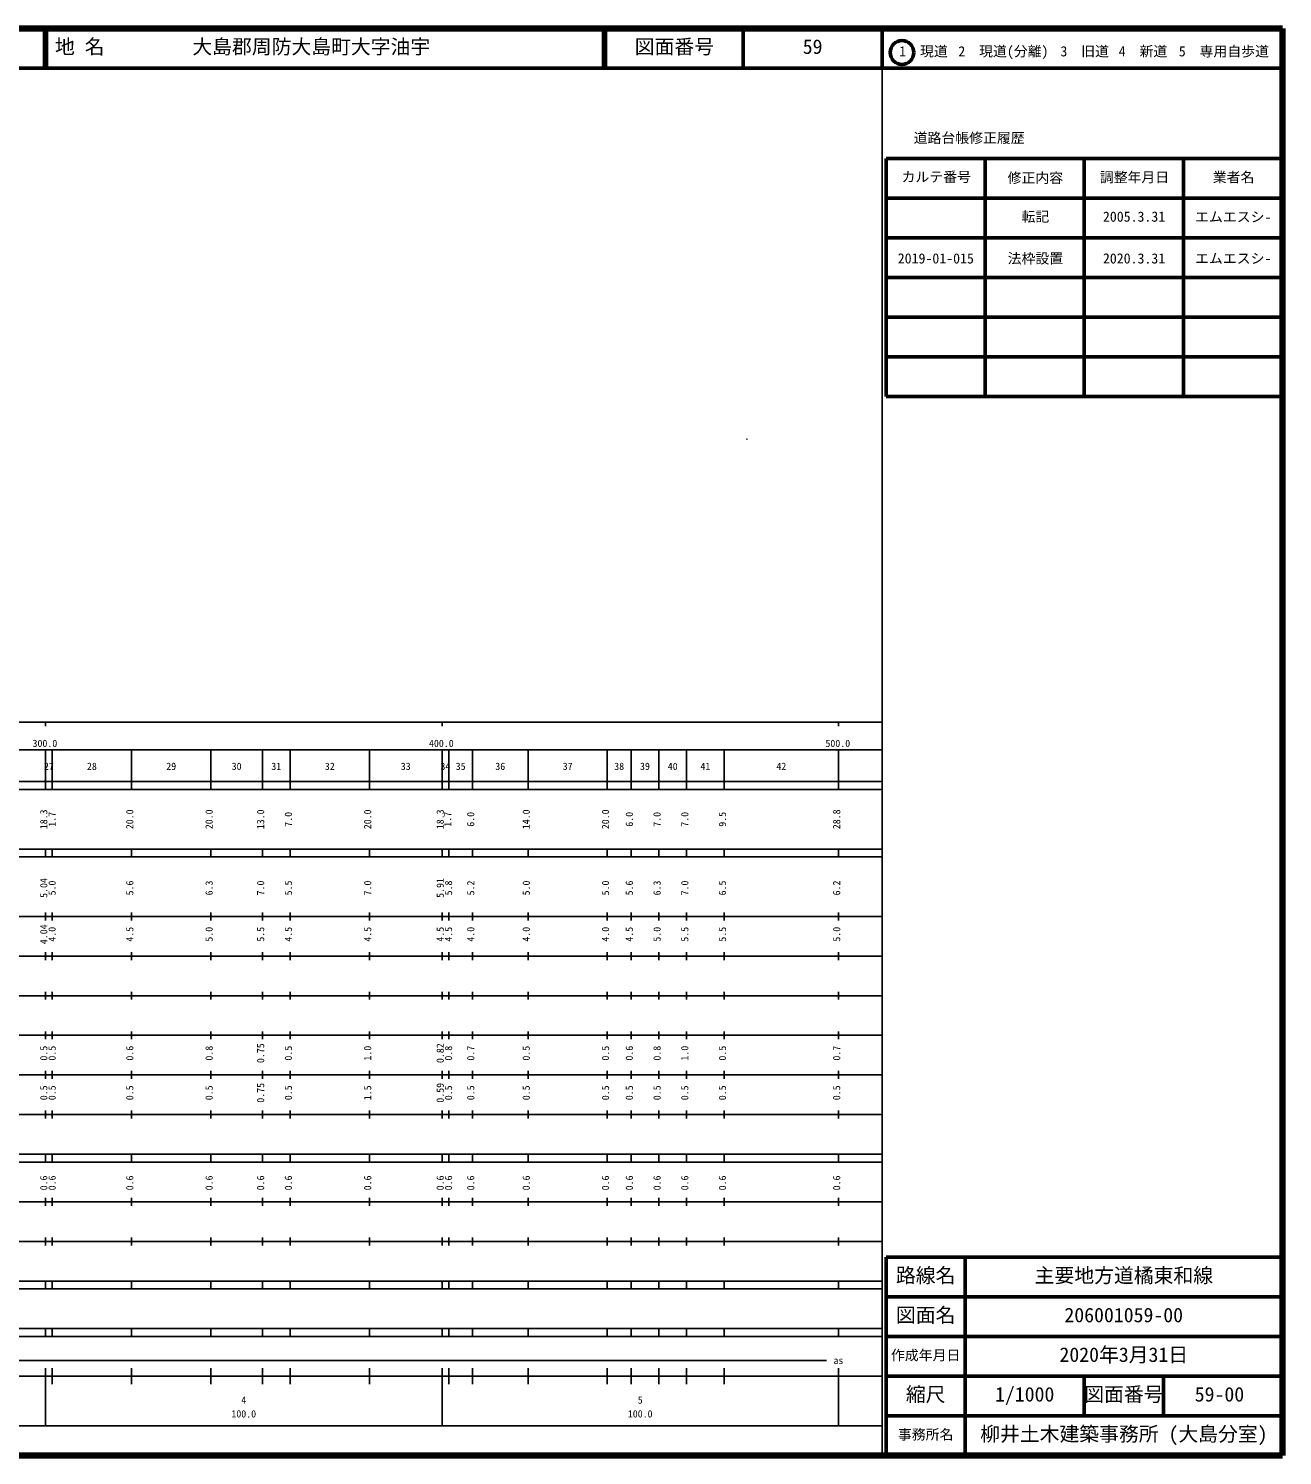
# Model space of a CAD drawing. Units: millimetres on the paper. Extents: x 40 to 680, y 20 to 380.
# Drawn here: x 363.7 to 680, y 20 to 380 of the extents above; entities that cross this region are included whole.
import ezdxf
from ezdxf.enums import TextEntityAlignment as Align

# ---------------------------------------------------------------- set-up
doc = ezdxf.new("R2010")
doc.units = ezdxf.units.MM
for name, color, linetype, lineweight in [('M-OTRS', 6, 'Continuous', 25), ('M-TTL', 2, 'Continuous', 140), ('M-TTL-BAND', 7, 'Continuous', 25), ('M-TTL-FRAM', 2, 'Continuous', 50), ('M-TTL-LINE', 7, 'Continuous', 50)]:
    doc.layers.add(name, color=color, linetype=linetype, lineweight=lineweight)
doc.layers.add('M-TTL-TXT', color=7, linetype='Continuous')
doc.styles.add('ＭＳ ゴシック', font='')
doc.styles.get('ＭＳ ゴシック').set_extended_font_data('MS Gothic')

msp = doc.modelspace()

# ---------------------------------------------------------------- linework, layer by layer
at = {"layer": 'M-OTRS'}
for radius in [0.0313, 0.025, 0.0188, 0.0125, 0.0063]:
    msp.add_circle((544.926, 276.414), radius, dxfattribs=at)
at = {"layer": 'M-TTL'}
for p, q in [((680, 380), (40, 380)), ((680, 20), (680, 380)), ((40, 20), (680, 20))]:
    msp.add_line(p, q, dxfattribs=at)
at = {"layer": 'M-TTL-BAND'}
for p, q in [((579, 20), (579, 370)), ((40, 205), (579, 205)), ((368, 205), (368, 204)), ((468, 205), (468, 204)), ((568, 205), (568, 204)), ((68, 198), (579, 198)), ((368, 188), (368, 198)), ((369.7, 188), (369.7, 198)), ((389.7, 188), (389.7, 198)), ((409.7, 188), (409.7, 198)), ((422.7, 188), (422.7, 198)), ((429.7, 188), (429.7, 198)), ((449.7, 188), (449.7, 198)), ((468, 188), (468, 198)), ((469.7, 188), (469.7, 198)), ((475.7, 188), (475.7, 198)), ((489.7, 188), (489.7, 198)), ((509.7, 188), (509.7, 198)), ((515.7, 188), (515.7, 198)), ((522.7, 188), (522.7, 198)), ((529.7, 188), (529.7, 198)), ((539.2, 188), (539.2, 198)), ((568, 188), (568, 198)), ((40, 190), (579, 190)), ((40, 188), (579, 188)), ((40, 173), (579, 173)), ((368, 171), (368, 173)), ((369.7, 171), (369.7, 173)), ((389.7, 171), (389.7, 173)), ((409.7, 171), (409.7, 173)), ((422.7, 171), (422.7, 173)), ((429.7, 171), (429.7, 173)), ((449.7, 171), (449.7, 173)), ((468, 171), (468, 173)), ((469.7, 171), (469.7, 173)), ((475.7, 171), (475.7, 173)), ((489.7, 171), (489.7, 173)), ((509.7, 171), (509.7, 173)), ((515.7, 171), (515.7, 173)), ((522.7, 171), (522.7, 173)), ((529.7, 171), (529.7, 173)), ((539.2, 171), (539.2, 173)), ((568, 171), (568, 173)), ((40, 171), (579, 171)), ((40, 156), (579, 156)), ((368, 155), (368, 157)), ((369.7, 155), (369.7, 157)), ((389.7, 155), (389.7, 157)), ((409.7, 155), (409.7, 157)), ((422.7, 155), (422.7, 157)), ((429.7, 155), (429.7, 157)), ((449.7, 155), (449.7, 157)), ((468, 155), (468, 157)), ((469.7, 155), (469.7, 157)), ((475.7, 155), (475.7, 157)), ((489.7, 155), (489.7, 157)), ((509.7, 155), (509.7, 157)), ((515.7, 155), (515.7, 157)), ((522.7, 155), (522.7, 157)), ((529.7, 155), (529.7, 157)), ((539.2, 155), (539.2, 157)), ((568, 155), (568, 157)), ((46, 146), (579, 146)), ((368, 145), (368, 147)), ((369.7, 145), (369.7, 147)), ((389.7, 145), (389.7, 147)), ((409.7, 145), (409.7, 147)), ((422.7, 145), (422.7, 147)), ((429.7, 145), (429.7, 147)), ((449.7, 145), (449.7, 147)), ((468, 145), (468, 147)), ((469.7, 145), (469.7, 147)), ((475.7, 145), (475.7, 147)), ((489.7, 145), (489.7, 147)), ((509.7, 145), (509.7, 147)), ((515.7, 145), (515.7, 147)), ((522.7, 145), (522.7, 147)), ((529.7, 145), (529.7, 147)), ((539.2, 145), (539.2, 147)), ((568, 145), (568, 147)), ((368, 135), (368, 137)), ((369.7, 135), (369.7, 137)), ((389.7, 135), (389.7, 137)), ((409.7, 135), (409.7, 137)), ((422.7, 135), (422.7, 137)), ((429.7, 135), (429.7, 137)), ((449.7, 135), (449.7, 137)), ((468, 135), (468, 137)), ((469.7, 135), (469.7, 137)), ((475.7, 135), (475.7, 137)), ((489.7, 135), (489.7, 137)), ((509.7, 135), (509.7, 137)), ((515.7, 135), (515.7, 137)), ((522.7, 135), (522.7, 137)), ((529.7, 135), (529.7, 137)), ((539.2, 135), (539.2, 137)), ((568, 135), (568, 137)), ((52, 136), (579, 136)), ((46, 126), (579, 126)), ((368, 125), (368, 127)), ((369.7, 125), (369.7, 127)), ((389.7, 125), (389.7, 127)), ((409.7, 125), (409.7, 127)), ((422.7, 125), (422.7, 127)), ((429.7, 125), (429.7, 127)), ((449.7, 125), (449.7, 127)), ((468, 125), (468, 127)), ((469.7, 125), (469.7, 127)), ((475.7, 125), (475.7, 127)), ((489.7, 125), (489.7, 127)), ((509.7, 125), (509.7, 127)), ((515.7, 125), (515.7, 127)), ((522.7, 125), (522.7, 127)), ((529.7, 125), (529.7, 127)), ((539.2, 125), (539.2, 127)), ((568, 125), (568, 127)), ((52, 116), (579, 116)), ((368, 115), (368, 117)), ((369.7, 115), (369.7, 117)), ((389.7, 115), (389.7, 117)), ((409.7, 115), (409.7, 117)), ((422.7, 115), (422.7, 117)), ((429.7, 115), (429.7, 117)), ((449.7, 115), (449.7, 117)), ((468, 115), (468, 117)), ((469.7, 115), (469.7, 117)), ((475.7, 115), (475.7, 117)), ((489.7, 115), (489.7, 117)), ((509.7, 115), (509.7, 117)), ((515.7, 115), (515.7, 117)), ((522.7, 115), (522.7, 117)), ((529.7, 115), (529.7, 117)), ((539.2, 115), (539.2, 117)), ((568, 115), (568, 117)), ((46, 106), (579, 106)), ((368, 105), (368, 107)), ((369.7, 105), (369.7, 107)), ((389.7, 105), (389.7, 107)), ((409.7, 105), (409.7, 107)), ((422.7, 105), (422.7, 107)), ((429.7, 105), (429.7, 107)), ((449.7, 105), (449.7, 107)), ((468, 105), (468, 107)), ((469.7, 105), (469.7, 107)), ((475.7, 105), (475.7, 107)), ((489.7, 105), (489.7, 107)), ((509.7, 105), (509.7, 107)), ((515.7, 105), (515.7, 107)), ((522.7, 105), (522.7, 107)), ((529.7, 105), (529.7, 107)), ((539.2, 105), (539.2, 107)), ((568, 105), (568, 107)), ((40, 96), (579, 96)), ((40, 94), (579, 94)), ((368, 94), (368, 96)), ((369.7, 94), (369.7, 96)), ((389.7, 94), (389.7, 96)), ((409.7, 94), (409.7, 96)), ((422.7, 94), (422.7, 96)), ((429.7, 94), (429.7, 96)), ((449.7, 94), (449.7, 96)), ((468, 94), (468, 96)), ((469.7, 94), (469.7, 96)), ((475.7, 94), (475.7, 96)), ((489.7, 94), (489.7, 96)), ((509.7, 94), (509.7, 96)), ((515.7, 94), (515.7, 96)), ((522.7, 94), (522.7, 96)), ((529.7, 94), (529.7, 96)), ((539.2, 94), (539.2, 96)), ((568, 94), (568, 96)), ((49, 84), (579, 84)), ((368, 83), (368, 85)), ((369.7, 83), (369.7, 85)), ((389.7, 83), (389.7, 85)), ((409.7, 83), (409.7, 85)), ((422.7, 83), (422.7, 85)), ((429.7, 83), (429.7, 85)), ((449.7, 83), (449.7, 85)), ((468, 83), (468, 85)), ((469.7, 83), (469.7, 85)), ((475.7, 83), (475.7, 85)), ((489.7, 83), (489.7, 85)), ((509.7, 83), (509.7, 85)), ((515.7, 83), (515.7, 85)), ((522.7, 83), (522.7, 85)), ((529.7, 83), (529.7, 85)), ((539.2, 83), (539.2, 85)), ((568, 83), (568, 85)), ((40, 74), (579, 74)), ((368, 73), (368, 75)), ((369.7, 73), (369.7, 75)), ((389.7, 73), (389.7, 75)), ((409.7, 73), (409.7, 75)), ((422.7, 73), (422.7, 75)), ((429.7, 73), (429.7, 75)), ((449.7, 73), (449.7, 75)), ((468, 73), (468, 75)), ((469.7, 73), (469.7, 75)), ((475.7, 73), (475.7, 75)), ((489.7, 73), (489.7, 75)), ((509.7, 73), (509.7, 75)), ((515.7, 73), (515.7, 75)), ((522.7, 73), (522.7, 75)), ((529.7, 73), (529.7, 75)), ((539.2, 73), (539.2, 75)), ((568, 73), (568, 75)), ((40, 64), (579, 64)), ((40, 62), (579, 62)), ((368, 62), (368, 64)), ((369.7, 62), (369.7, 64)), ((389.7, 62), (389.7, 64)), ((409.7, 62), (409.7, 64)), ((422.7, 62), (422.7, 64)), ((429.7, 62), (429.7, 64)), ((449.7, 62), (449.7, 64)), ((468, 62), (468, 64)), ((469.7, 62), (469.7, 64)), ((475.7, 62), (475.7, 64)), ((489.7, 62), (489.7, 64)), ((509.7, 62), (509.7, 64)), ((515.7, 62), (515.7, 64)), ((522.7, 62), (522.7, 64)), ((529.7, 62), (529.7, 64)), ((539.2, 62), (539.2, 64)), ((568, 62), (568, 64)), ((40, 52), (579, 52)), ((368, 50), (368, 52)), ((369.7, 50), (369.7, 52)), ((389.7, 50), (389.7, 52)), ((409.7, 50), (409.7, 52)), ((422.7, 50), (422.7, 52)), ((429.7, 50), (429.7, 52)), ((449.7, 50), (449.7, 52)), ((468, 50), (468, 52)), ((469.7, 50), (469.7, 52)), ((475.7, 50), (475.7, 52)), ((489.7, 50), (489.7, 52)), ((509.7, 50), (509.7, 52)), ((515.7, 50), (515.7, 52)), ((522.7, 50), (522.7, 52)), ((529.7, 50), (529.7, 52)), ((539.2, 50), (539.2, 52)), ((568, 50), (568, 52)), ((40, 50), (579, 50)), ((71, 44), (565, 44)), ((40, 40), (579, 40)), ((368, 27.5), (368, 42)), ((369.7, 38), (369.7, 42)), ((389.7, 38), (389.7, 42)), ((409.7, 38), (409.7, 42)), ((422.7, 38), (422.7, 42)), ((429.7, 38), (429.7, 42)), ((449.7, 38), (449.7, 42)), ((468, 27.5), (468, 42)), ((469.7, 38), (469.7, 42)), ((475.7, 38), (475.7, 42)), ((489.7, 38), (489.7, 42)), ((509.7, 38), (509.7, 42)), ((515.7, 38), (515.7, 42)), ((522.7, 38), (522.7, 42)), ((529.7, 38), (529.7, 42)), ((539.2, 38), (539.2, 42)), ((568, 27.5), (568, 42)), ((68, 27.5), (579, 27.5))]:
    msp.add_line(p, q, dxfattribs=at)
at = {"layer": 'M-TTL-FRAM'}
for p, q in [((580, 347.197), (580, 287.197)), ((580, 347.197), (680, 347.197)), ((580, 287.197), (680, 287.197)), ((680, 70), (580, 70)), ((580, 70), (580, 20))]:
    msp.add_line(p, q, dxfattribs=at)
at = {"layer": 'M-TTL-LINE'}
for p, q in [((367.75, 380), (367.75, 370)), ((368.25, 380), (368.25, 370)), ((508.747, 380), (508.747, 370)), ((509.247, 380), (509.247, 370)), ((543.996, 380), (543.996, 370)), ((579, 380), (579, 370)), ((40, 370), (680, 370)), ((605, 347.197), (605, 287.197)), ((630, 347.197), (630, 287.197)), ((655, 347.197), (655, 287.197)), ((580, 337.197), (680, 337.197)), ((580, 327.197), (680, 327.197)), ((580, 317.197), (680, 317.197)), ((580, 307.197), (680, 307.197)), ((580, 297.197), (680, 297.197)), ((600, 70), (600, 20)), ((680, 60), (580, 60)), ((680, 50), (580, 50)), ((680, 40), (580, 40)), ((630, 40), (630, 30)), ((650, 40), (650, 30)), ((680, 30), (580, 30))]:
    msp.add_line(p, q, dxfattribs=at)
msp.add_circle((584.031, 373.958), 3, dxfattribs=at)

# ---------------------------------------------------------------- texts
at = {"layer": 'M-TTL-BAND', "style": 'ＭＳ ゴシック'}
for s, p in [('300.0', (364.719, 198.195)), ('400.0', (464.719, 198.195)), ('500.0', (564.719, 198.195)), ('27', (367.6, 192.405)), ('28', (378.45, 192.405)), ('29', (398.45, 192.405)), ('30', (414.95, 192.405)), ('31', (424.95, 192.405)), ('32', (438.45, 192.405)), ('33', (457.6, 192.405)), ('34', (467.6, 192.405)), ('35', (471.45, 192.405)), ('36', (481.45, 192.405)), ('37', (498.45, 192.405)), ('38', (511.45, 192.405)), ('39', (517.95, 192.405)), ('40', (524.95, 192.405)), ('41', (533.2, 192.405)), ('42', (552.35, 192.405)), ('as', (566.75, 42.5)), ('4', (417.375, 32.523)), ('5', (517.375, 32.523)), ('100.0', (414.875, 29.033)), ('100.0', (514.875, 29.033))]:
    msp.add_text(s, height=1.833, dxfattribs=at).set_placement(p, align=Align.BOTTOM_LEFT)
for s, p in [('18.3', (369, 178)), ('1.7', (371.1, 178.625)), ('20.0', (390.7, 178)), ('20.0', (410.7, 178)), ('13.0', (423.7, 178)), ('7.0', (430.7, 178.625)), ('20.0', (450.7, 178)), ('18.3', (469, 178)), ('1.7', (470.9, 178.625)), ('6.0', (476.7, 178.625)), ('14.0', (490.7, 178)), ('20.0', (510.7, 178)), ('6.0', (516.7, 178.625)), ('7.0', (523.7, 178.625)), ('7.0', (530.7, 178.625)), ('9.5', (540.2, 178.625)), ('28.8', (569, 178)), ('5.04', (369, 160.674)), ('5.0', (371.1, 161.299)), ('5.6', (390.7, 161.299)), ('6.3', (410.7, 161.299)), ('7.0', (423.7, 161.299)), ('5.5', (430.7, 161.299)), ('7.0', (450.7, 161.299)), ('5.91', (469, 160.674)), ('5.8', (471.1, 161.299)), ('5.2', (476.7, 161.299)), ('5.0', (490.7, 161.299)), ('5.0', (510.7, 161.299)), ('5.6', (516.7, 161.299)), ('6.3', (523.7, 161.299)), ('7.0', (530.7, 161.299)), ('6.5', (540.2, 161.299)), ('6.2', (569, 161.299)), ('4.04', (369, 149)), ('4.0', (371.1, 149.625)), ('4.5', (390.7, 149.625)), ('5.0', (410.7, 149.625)), ('5.5', (423.7, 149.625)), ('4.5', (430.7, 149.625)), ('4.5', (450.7, 149.625)), ('4.5', (469, 149.625)), ('4.5', (471.1, 149.625)), ('4.0', (476.7, 149.625)), ('4.0', (490.7, 149.625)), ('4.0', (510.7, 149.625)), ('4.5', (516.7, 149.625)), ('5.0', (523.7, 149.625)), ('5.5', (530.7, 149.625)), ('5.5', (540.2, 149.625)), ('5.0', (569, 149.625)), ('0.5', (369, 119.625)), ('0.5', (371.1, 119.625)), ('0.6', (390.7, 119.625)), ('0.8', (410.7, 119.625)), ('0.75', (423.7, 119)), ('0.5', (430.7, 119.625)), ('1.0', (450.7, 119.625)), ('0.82', (469, 119)), ('0.8', (471.1, 119.625)), ('0.7', (476.7, 119.625)), ('0.5', (490.7, 119.625)), ('0.5', (510.7, 119.625)), ('0.6', (516.7, 119.625)), ('0.8', (523.7, 119.625)), ('1.0', (530.7, 119.625)), ('0.5', (540.2, 119.625)), ('0.7', (569, 119.625)), ('0.5', (369, 109.625)), ('0.5', (371.1, 109.625)), ('0.5', (390.7, 109.625)), ('0.5', (410.7, 109.625)), ('0.75', (423.7, 109)), ('0.5', (430.7, 109.625)), ('1.5', (450.7, 109.625)), ('0.59', (469, 109)), ('0.5', (471.1, 109.625)), ('0.5', (476.7, 109.625)), ('0.5', (490.7, 109.625)), ('0.5', (510.7, 109.625)), ('0.5', (516.7, 109.625)), ('0.5', (523.7, 109.625)), ('0.5', (530.7, 109.625)), ('0.5', (540.2, 109.625)), ('0.5', (569, 109.625)), ('0.6', (369, 86.889)), ('0.6', (371.1, 86.889)), ('0.6', (390.7, 86.889)), ('0.6', (410.7, 86.889)), ('0.6', (423.7, 86.889)), ('0.6', (430.7, 86.889)), ('0.6', (450.7, 86.889)), ('0.6', (469, 86.889)), ('0.6', (471.1, 86.889)), ('0.6', (476.7, 86.889)), ('0.6', (490.7, 86.889)), ('0.6', (510.7, 86.889)), ('0.6', (516.7, 86.889)), ('0.6', (523.7, 86.889)), ('0.6', (530.7, 86.889)), ('0.6', (540.2, 86.889)), ('0.6', (569, 86.889))]:
    msp.add_text(s, height=1.833, rotation=90, dxfattribs=at).set_placement(p, align=Align.BOTTOM_LEFT)
at = {"layer": 'M-TTL-TXT', "style": 'ＭＳ ゴシック'}
for s, height, p in [('地 名', 3.666, (370.38, 372.5)), ('大島郡周防大島町大字油宇', 3.666, (405.024, 372.5)), ('図面番号', 3.666, (516.621, 372.5)), ('59', 3.666, (558.996, 372.5)), ('1\u3000現道', 2.566, (583.323, 372.208)), ('2\u3000現道(分離)', 2.566, (598.244, 372.208)), ('3\u3000旧道', 2.566, (623.996, 372.208)), ('4\u3000新道', 2.566, (638.699, 372.208)), ('5\u3000専用自歩道', 2.566, (653.853, 372.208)), ('道路台帳修正履歴', 2.566, (586.968, 350.363)), ('カルテ番号', 2.566, (583.925, 340.527)), ('修正内容', 2.566, (610.675, 340.273)), ('調整年月日', 2.566, (633.925, 340.447)), ('業者名', 2.566, (662.425, 340.447)), ('転記', 2.566, (614.175, 330.495)), ('2005.3.31', 2.566, (634.712, 330.495)), ('エムエスシ-', 2.566, (657.962, 330.439)), ('2019-01-015', 2.566, (582.962, 319.954)), ('法枠設置', 2.566, (610.675, 319.954)), ('2020.3.31', 2.566, (634.712, 319.954)), ('エムエスシ-', 2.566, (657.962, 319.954)), ('路線名', 3.666, (582.5, 62.5)), ('主要地方道橘東和線', 3.666, (617.5, 62.5)), ('図面名', 3.666, (582.5, 52.5)), ('206001059-00', 3.666, (625, 52.5)), ('作成年月日', 2.566, (581.25, 43.25)), ('2020年3月31日', 3.666, (623.75, 42.5)), ('縮尺', 3.666, (585, 32.5)), ('1/1000', 3.666, (607.5, 32.5)), ('図面番号', 3.666, (630, 32.5)), ('59-00', 3.666, (657.875, 32.5)), ('事務所名', 2.566, (583, 23.25)), ('柳井土木建築事務所 (大島分室)', 3.666, (603.75, 22.5))]:
    msp.add_text(s, height=height, dxfattribs=at).set_placement(p, align=Align.BOTTOM_LEFT)

doc.saveas('drawing.dxf')
